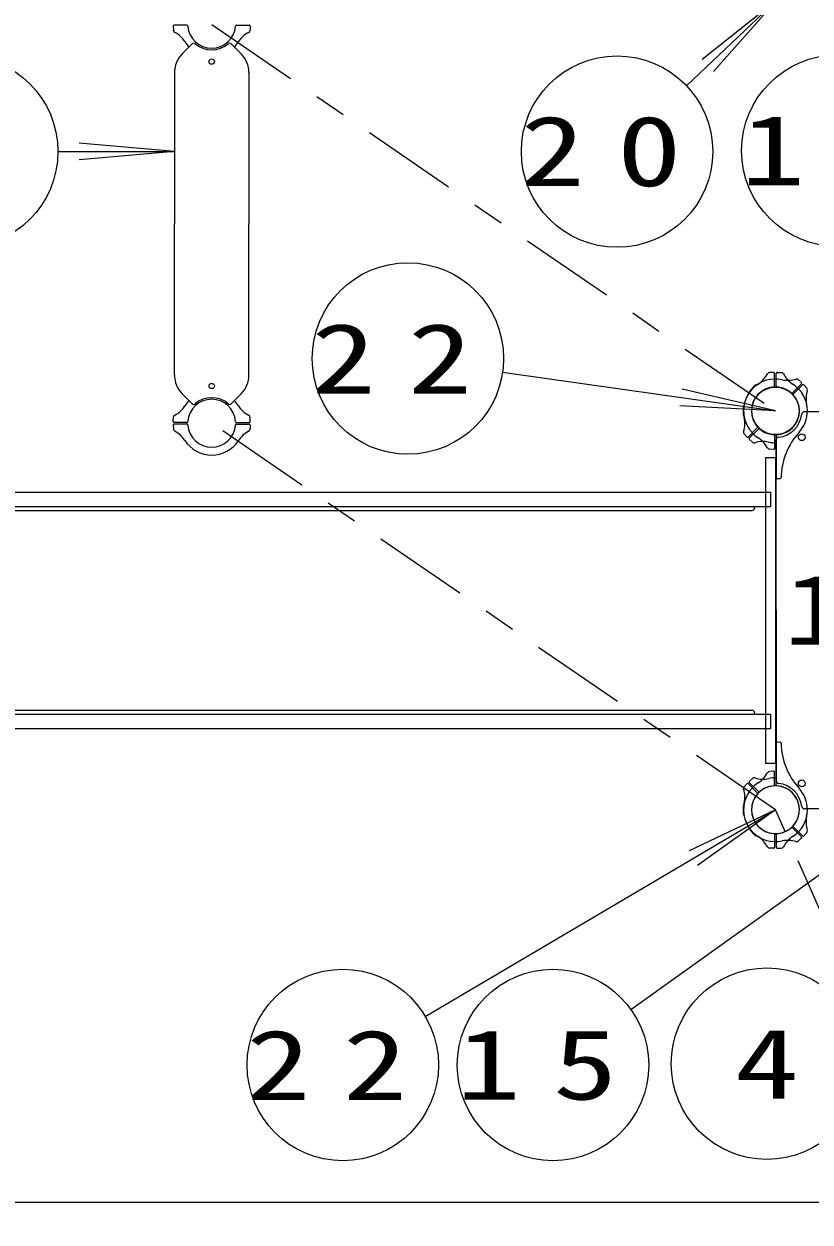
# Model space of a CAD drawing. Units: millimetres on the paper. Extents: x -385 to 0, y -594 to 267.
# Drawn here: x -236.57 to -211.92, y 114.91 to 152.46 of the extents above; entities that cross this region are included whole.
import ezdxf
from ezdxf.enums import TextEntityAlignment as Align

# ---------------------------------------------------------------- set-up
doc = ezdxf.new("R2010")
doc.units = ezdxf.units.MM
doc.linetypes.add('USER2', pattern=[6, 3, -1, 1, -1])
doc.layers.add('LY_1', color=7, linetype='Continuous', lineweight=25)
doc.styles.add('ＭＳ ゴシック', font='')
doc.styles.get('ＭＳ ゴシック').set_extended_font_data('MS Gothic')

msp = doc.modelspace()

# ---------------------------------------------------------------- linework, layer by layer
at = {"layer": 'LY_1', "lineweight": 13}
for p, q in [((-215.795, 150.524), (-212.96, 153.212)), ((-212.96, 153.212), (-215.308, 151.345)), ((-212.96, 153.212), (-214.949, 150.966)), ((-231.847, 148.46), (-234.835, 148.722)), ((-235.501, 148.46), (-231.847, 148.46)), ((-231.847, 148.46), (-234.835, 148.199)), ((-221.559, 141.551), (-213.006, 140.333)), ((-213.006, 140.333), (-215.928, 141.013)), ((-213.006, 140.333), (-216.002, 140.495)), ((-223.986, 121.357), (-213.006, 127.833)), ((-213.006, 127.833), (-215.713, 126.54)), ((-213.006, 127.833), (-215.448, 126.089)), ((-217.541, 121.577), (-209.239, 127.516)), ((-195.256, 115.523), (-362.387, 115.523))]:
    msp.add_line(p, q, dxfattribs=at)
at = {"layer": 'LY_1', "linetype": 'USER2', "lineweight": 13}
for p, q in [((-230.68, 152.447), (-213.006, 140.333)), ((-213.006, 127.833), (-230.68, 139.947)), ((-198.955, 96.052), (-213.006, 127.833))]:
    msp.add_line(p, q, dxfattribs=at)
at = {"layer": 'LY_1', "color": 2}
for p, q in [((-231.887, 152.387), (-231.882, 152.256)), ((-231.461, 152.422), (-231.854, 152.422)), ((-229.899, 152.422), (-229.506, 152.422)), ((-229.473, 152.387), (-229.477, 152.256)), ((-213.066, 141.54), (-213.197, 141.535)), ((-213.031, 141.114), (-213.031, 141.506)), ((-212.981, 141.114), (-212.981, 141.506)), ((-212.947, 141.54), (-212.825, 141.536)), ((-212.195, 141.228), (-212.291, 141.318)), ((-212.471, 140.903), (-212.194, 141.18)), ((-212.436, 140.867), (-212.158, 141.145)), ((-212.111, 141.144), (-212.021, 141.048)), ((-231.887, 140.006), (-231.882, 140.137)), ((-229.473, 140.006), (-229.477, 140.137)), ((-231.887, 139.887), (-231.882, 139.756)), ((-231.461, 139.972), (-231.854, 139.972)), ((-231.461, 139.922), (-231.854, 139.922)), ((-229.899, 139.972), (-229.506, 139.972)), ((-229.899, 139.922), (-229.506, 139.922)), ((-229.473, 139.887), (-229.477, 139.756)), ((-213.576, 139.798), (-213.854, 139.52)), ((-213.541, 139.763), (-213.818, 139.485)), ((-213.902, 139.521), (-213.984, 139.61)), ((-213.818, 139.437), (-213.729, 139.354)), ((-213.031, 139.551), (-213.031, 139.159)), ((-212.981, 139.551), (-212.981, 138.242)), ((-213.066, 139.125), (-213.187, 139.13)), ((-212.946, 138.209), (-212.859, 138.213)), ((-212.981, 128.614), (-212.981, 129.923)), ((-212.946, 129.957), (-212.859, 129.952)), ((-213.818, 128.728), (-213.729, 128.811)), ((-213.066, 129.04), (-213.187, 129.036)), ((-213.031, 128.614), (-213.031, 129.006)), ((-213.902, 128.644), (-213.984, 128.555)), ((-213.576, 128.367), (-213.854, 128.645)), ((-213.541, 128.403), (-213.818, 128.68)), ((-212.436, 127.298), (-212.158, 127.02)), ((-213.031, 127.051), (-213.031, 126.659)), ((-212.981, 127.051), (-212.981, 126.659)), ((-212.471, 127.263), (-212.194, 126.985)), ((-212.195, 126.937), (-212.291, 126.848)), ((-212.111, 127.021), (-212.021, 127.117)), ((-213.066, 126.625), (-213.197, 126.63)), ((-212.947, 126.625), (-212.825, 126.63))]:
    msp.add_line(p, q, dxfattribs=at)
at = {"layer": 'LY_1'}
for p, q in [((-231.28, 151.847), (-231.602, 151.524)), ((-230.08, 151.847), (-229.757, 151.524)), ((-231.847, 150.935), (-231.847, 146.197)), ((-229.513, 150.935), (-229.513, 146.197)), ((-231.847, 141.458), (-231.847, 146.197)), ((-229.513, 141.458), (-229.513, 146.197)), ((-231.28, 140.547), (-231.602, 140.869)), ((-230.08, 140.547), (-229.757, 140.869)), ((-213.821, 140.912), (-213.823, 140.914)), ((-213.586, 141.148), (-213.587, 141.15)), ((-213.992, 140.499), (-213.995, 140.499)), ((-213.992, 140.166), (-213.995, 140.166)), ((-213.323, 138.874), (-213.323, 129.291)), ((-213.323, 138.874), (-213.006, 138.874)), ((-213.006, 138.874), (-213.006, 129.291)), ((-213.323, 129.291), (-213.006, 129.291)), ((-213.992, 127.999), (-213.995, 127.999)), ((-213.992, 127.666), (-213.995, 127.666)), ((-213.821, 127.253), (-213.823, 127.251)), ((-213.586, 127.018), (-213.587, 127.016))]:
    msp.add_line(p, q, dxfattribs=at)
at = {"layer": 'LY_1', "color": 4}
for p, q in [((-206.756, 140.308), (-212.096, 140.308)), ((-212.981, 134.083), (-212.981, 139.422)), ((-212.981, 134.083), (-212.981, 128.743)), ((-206.756, 127.858), (-212.096, 127.858))]:
    msp.add_line(p, q, dxfattribs=at)
at = {"layer": 'LY_1', "color": 190}
for p, q in [((-304.245, 137.786), (-213.156, 137.786)), ((-213.156, 137.333), (-213.156, 137.786)), ((-304.245, 137.333), (-213.156, 137.333)), ((-304.245, 130.833), (-213.156, 130.833)), ((-213.156, 130.379), (-213.156, 130.833)), ((-304.245, 130.379), (-213.156, 130.379))]:
    msp.add_line(p, q, dxfattribs=at)
at = {"layer": 'LY_1', "color": 94}
for p, q in [((-303.595, 137.216), (-213.741, 137.216)), ((-213.658, 137.299), (-213.658, 137.333)), ((-303.595, 130.949), (-213.741, 130.949)), ((-213.658, 130.833), (-213.658, 130.866))]:
    msp.add_line(p, q, dxfattribs=at)
at = {"layer": 'LY_1', "lineweight": 13}
for centre in [(-238.501, 148.46), (-217.972, 148.46), (-211.066, 148.486), (-224.529, 141.975), (-226.57, 119.833), (-219.981, 119.832), (-213.273, 119.873)]:
    msp.add_circle(centre, 3, dxfattribs=at)
at = {"layer": 'LY_1'}
for centre, radius in [((-230.68, 151.28), 0.0833), ((-230.68, 141.113), 0.0833), ((-213.006, 140.333), 0.743), ((-212.181, 139.508), 0.108), ((-212.181, 128.658), 0.108)]:
    msp.add_circle(centre, radius, dxfattribs=at)
at = {"layer": 'LY_1', "color": 2}
for centre, radius, start, end in [((-231.854, 152.388), 0.0333, 90, 182), ((-231.8, 152.269), 0.0833, 182, 258.1784), ((-231.8, 152.269), 0.0833, 182, 242.5412), ((-232.222, 151.455), 0.833, 32.7272, 62.5412), ((-231.461, 152.388), 0.0333, 4.2707, 90), ((-230.68, 152.447), 0.75, 184.2707, 270), ((-230.68, 152.447), 0.75, 270, 355.7293), ((-229.899, 152.388), 0.0333, 90, 175.7293), ((-229.138, 151.455), 0.833, 117.4588, 147.2728), ((-229.56, 152.269), 0.0833, 297.4588, 358), ((-229.56, 152.269), 0.0833, 297.4588, 358), ((-229.506, 152.388), 0.0333, 358, 90), ((-230.68, 152.447), 1, 212.7272, 225), ((-230.68, 152.447), 1, 315, 327.2728), ((-213.006, 140.333), 1, 77.7272, 135), ((-213.997, 141.875), 0.833, 302.7272, 332.5412), ((-213.184, 141.452), 0.0833, 92, 152.5412), ((-213.064, 141.506), 0.0333, 0, 92), ((-212.948, 141.506), 0.0333, 88, 180), ((-212.828, 141.452), 0.0833, 27.4588, 88), ((-212.828, 141.452), 0.0833, 27.4588, 88), ((-212.616, 142.124), 0.833, 257.7272, 287.5412), ((-212.015, 141.875), 0.833, 207.4588, 237.2728), ((-212.34, 141.25), 0.0833, 47, 107.5412), ((-212.217, 141.204), 0.0333, 315, 47), ((-213.006, 140.333), 1, 122.7272, 180), ((-213.006, 140.333), 1, 135, 192.2728), ((-213.006, 140.333), 0.75, 94.2707, 180), ((-213.006, 140.333), 0.75, 135, 220.7293), ((-213.006, 140.333), 0.75, 49.2707, 135), ((-213.064, 141.114), 0.0333, 274.2707, 0), ((-212.948, 141.114), 0.0333, 180, 265.7293), ((-213.006, 140.333), 0.75, 0, 85.7293), ((-212.495, 140.926), 0.0333, 229.2707, 315), ((-213.006, 140.333), 0.75, 315, 40.7293), ((-213.006, 140.333), 1, 0, 57.2728), ((-212.413, 140.844), 0.0333, 135, 220.7293), ((-212.135, 141.121), 0.0333, 43, 135), ((-211.215, 140.722), 0.833, 162.4588, 192.2728), ((-212.089, 140.999), 0.0833, 342.4588, 43), ((-232.222, 140.938), 0.833, 297.4588, 327.2728), ((-230.68, 139.947), 1, 135, 147.2728), ((-230.68, 139.947), 0.75, 90, 175.7293), ((-230.68, 139.947), 0.75, 4.2707, 90), ((-230.68, 139.947), 1, 32.7272, 45), ((-229.138, 140.938), 0.833, 212.7272, 242.5412), ((-213.006, 140.333), 1, 358.5675, 12.2728), ((-231.8, 140.124), 0.0833, 101.8216, 178), ((-231.8, 140.124), 0.0833, 117.4588, 178), ((-229.56, 140.124), 0.0833, 2, 62.5412), ((-229.56, 140.124), 0.0833, 2, 62.5412), ((-213.006, 140.333), 1, 180, 237.2728), ((-214.798, 139.943), 0.833, 342.4588, 12.2728), ((-213.006, 140.333), 0.75, 180, 265.7293), ((-213.006, 140.333), 0.75, 274.2707, 0), ((-213.006, 140.333), 1, 317.7828, 0), ((-231.854, 140.005), 0.0333, 178, 270), ((-231.854, 139.888), 0.0333, 90, 182), ((-231.8, 139.769), 0.0833, 182, 242.5412), ((-232.222, 138.955), 0.833, 32.7272, 62.5412), ((-231.461, 140.005), 0.0333, 270, 355.7293), ((-231.461, 139.888), 0.0333, 4.2707, 90), ((-230.68, 139.947), 0.75, 184.2707, 270), ((-230.68, 139.947), 0.75, 270, 355.7293), ((-229.899, 140.005), 0.0333, 184.2707, 270), ((-229.899, 139.888), 0.0333, 90, 175.7293), ((-229.138, 138.955), 0.833, 117.4588, 147.2728), ((-229.56, 139.769), 0.0833, 297.4588, 358), ((-229.506, 140.005), 0.0333, 270, 2), ((-229.506, 139.888), 0.0333, 358, 90), ((-213.924, 139.667), 0.0833, 162.4588, 223), ((-213.6, 139.821), 0.0333, 315, 40.7293), ((-213.517, 139.739), 0.0333, 49.2707, 135), ((-213.006, 140.333), 0.75, 229.2707, 315), ((-230.68, 139.947), 1, 212.7272, 270), ((-230.68, 139.947), 1, 270, 327.2728), ((-213.877, 139.544), 0.0333, 223, 315), ((-213.795, 139.461), 0.0333, 135, 227), ((-213.672, 139.415), 0.0833, 227, 287.5412), ((-213.396, 138.541), 0.833, 77.7272, 107.5412), ((-213.997, 138.79), 0.833, 27.4588, 57.2728), ((-213.006, 140.333), 1, 257.7272, 271.4325), ((-213.064, 139.551), 0.0333, 0, 85.7293), ((-212.948, 139.551), 0.0333, 94.2707, 180), ((-210.661, 138.205), 2.167, 137.7828, 178.9159), ((-213.184, 139.213), 0.0833, 207.4588, 268), ((-213.064, 139.159), 0.0333, 268, 0), ((-212.948, 138.242), 0.0333, 180, 273), ((-212.861, 138.246), 0.0333, 273, 358.9158), ((-212.948, 129.923), 0.0333, 87, 180), ((-212.861, 129.919), 0.0333, 1.0841, 87), ((-210.661, 129.96), 2.167, 181.0841, 222.2172), ((-213.672, 128.75), 0.0833, 72.4588, 133), ((-213.396, 129.624), 0.833, 252.4588, 282.2728), ((-213.997, 129.375), 0.833, 302.7272, 332.5412), ((-213.184, 128.952), 0.0833, 92, 152.5412), ((-213.006, 127.833), 1, 88.5675, 102.2728), ((-213.064, 129.006), 0.0333, 0, 92), ((-213.924, 128.499), 0.0833, 137, 197.5412), ((-213.006, 127.833), 1, 122.7272, 180), ((-214.798, 128.222), 0.833, 347.7272, 17.5412), ((-213.877, 128.621), 0.0333, 45, 137), ((-213.795, 128.704), 0.0333, 133, 225), ((-213.006, 127.833), 0.75, 94.2707, 180), ((-213.006, 127.833), 0.75, 45, 130.7293), ((-213.064, 128.614), 0.0333, 274.2707, 0), ((-212.948, 128.614), 0.0333, 180, 265.7293), ((-213.006, 127.833), 0.75, 0, 85.7293), ((-213.006, 127.833), 1, 0, 42.2172), ((-213.006, 127.833), 1, 167.7272, 225), ((-213.006, 127.833), 0.75, 139.2707, 225), ((-213.6, 128.344), 0.0333, 319.2707, 45), ((-213.517, 128.426), 0.0333, 225, 310.7293), ((-213.006, 127.833), 0.75, 319.2707, 45), ((-213.006, 127.833), 1, 180, 237.2728), ((-213.006, 127.833), 0.75, 180, 265.7293), ((-213.006, 127.833), 0.75, 274.2707, 0), ((-213.006, 127.833), 1, 302.7272, 0), ((-213.006, 127.833), 1, 347.7272, 1.4325), ((-213.006, 127.833), 0.75, 225, 310.7293), ((-212.413, 127.321), 0.0333, 139.2707, 225), ((-211.215, 127.443), 0.833, 167.7272, 197.5412), ((-213.006, 127.833), 1, 225, 282.2728), ((-213.997, 126.29), 0.833, 27.4588, 57.2728), ((-213.064, 127.051), 0.0333, 0, 85.7293), ((-212.948, 127.051), 0.0333, 94.2707, 180), ((-212.015, 126.29), 0.833, 122.7272, 152.5412), ((-212.495, 127.239), 0.0333, 45, 130.7293), ((-212.217, 126.961), 0.0333, 313, 45), ((-212.135, 127.044), 0.0333, 225, 317), ((-212.089, 127.167), 0.0833, 317, 17.5412), ((-213.184, 126.713), 0.0833, 207.4588, 268), ((-213.064, 126.659), 0.0333, 268, 0), ((-212.948, 126.659), 0.0333, 180, 272), ((-212.828, 126.713), 0.0833, 272, 332.5412), ((-212.828, 126.713), 0.0833, 272, 332.5412), ((-212.616, 126.041), 0.833, 72.4588, 102.2728), ((-212.34, 126.915), 0.0833, 252.4588, 313)]:
    msp.add_arc(centre, radius, start, end, dxfattribs=at)
at = {"layer": 'LY_1'}
for centre, radius, start, end in [((-230.68, 152.447), 0.75, 184.2707, 270), ((-231.245, 151.811), 0.05, 48.3723, 135), ((-230.68, 152.447), 0.8, 228.3723, 311.6277), ((-230.115, 151.811), 0.05, 45, 131.6277), ((-231.013, 150.935), 0.833, 135, 180), ((-230.347, 150.935), 0.833, 0, 45), ((-231.013, 141.458), 0.833, 180, 225), ((-230.347, 141.458), 0.833, 315, 0), ((-213.811, 140.926), 0.0167, 143.6269, 225), ((-213.006, 140.333), 1.017, 135, 143.6269), ((-213.006, 140.333), 1.017, 126.3731, 135), ((-213.599, 141.138), 0.0167, 45, 126.3731), ((-230.68, 139.947), 0.75, 90, 175.7293), ((-231.245, 140.582), 0.05, 225, 311.6277), ((-230.68, 139.947), 0.8, 48.3723, 131.6277), ((-230.115, 140.582), 0.05, 228.3723, 315), ((-213.006, 140.333), 1.017, 171.3731, 180), ((-213.995, 140.483), 0.0167, 90, 171.3731), ((-213.006, 140.333), 1.017, 180, 188.6269), ((-213.995, 140.183), 0.0167, 188.6269, 270), ((-213.006, 140.333), 0.833, 276.7872, 353.2128), ((-213.006, 127.833), 0.833, 6.7872, 83.2128), ((-213.006, 127.833), 1.017, 171.3731, 180), ((-213.006, 127.833), 1.017, 180, 188.6269), ((-213.995, 127.983), 0.0167, 90, 171.3731), ((-213.995, 127.683), 0.0167, 188.6269, 270), ((-213.811, 127.24), 0.0167, 135, 216.3731), ((-213.006, 127.833), 1.017, 216.3731, 225), ((-213.006, 127.833), 1.017, 225, 233.6269), ((-213.599, 127.027), 0.0167, 233.6269, 315)]:
    msp.add_arc(centre, radius, start, end, dxfattribs=at)
at = {"layer": 'LY_1', "color": 4}
for centre, start, end in [((-212.096, 140.224), 90, 173.2128), ((-212.898, 139.422), 96.7872, 180), ((-212.898, 128.743), 180, 263.2128), ((-212.096, 127.941), 186.7872, 270)]:
    msp.add_arc(centre, 0.0833, start, end, dxfattribs=at)
at = {"layer": 'LY_1', "color": 94}
for centre, start, end in [((-213.741, 137.299), 270, 0), ((-213.741, 130.866), 0, 90)]:
    msp.add_arc(centre, 0.0833, start, end, dxfattribs=at)

# ---------------------------------------------------------------- texts
at = {"layer": 'LY_1', "style": 'ＭＳ ゴシック', "width": 1.35}
msp.add_text('4', height=2.199, dxfattribs=at).set_placement((-213.273, 119.873), align=Align.MIDDLE_CENTER)
at = {"layer": 'LY_1', "char_height": 2.199, "style": 'ＭＳ ゴシック'}
for s, insert, attachment_point in [('\\T1.5;\\W1.35;20', (-217.972, 148.46), 5), ('\\T1.5;\\W1.35;15', (-211.066, 148.486), 5), ('\\T1.5;\\W1.35;22', (-224.529, 141.975), 5), ('\\T1.5;\\W1.35;1800', (-212.756, 134.083), 4), ('\\T1.5;\\W1.35;22', (-226.57, 119.833), 5), ('\\T1.5;\\W1.35;15', (-219.981, 119.832), 5)]:
    msp.add_mtext(s, dxfattribs=dict(at, insert=insert, attachment_point=attachment_point))

doc.saveas('drawing.dxf')
